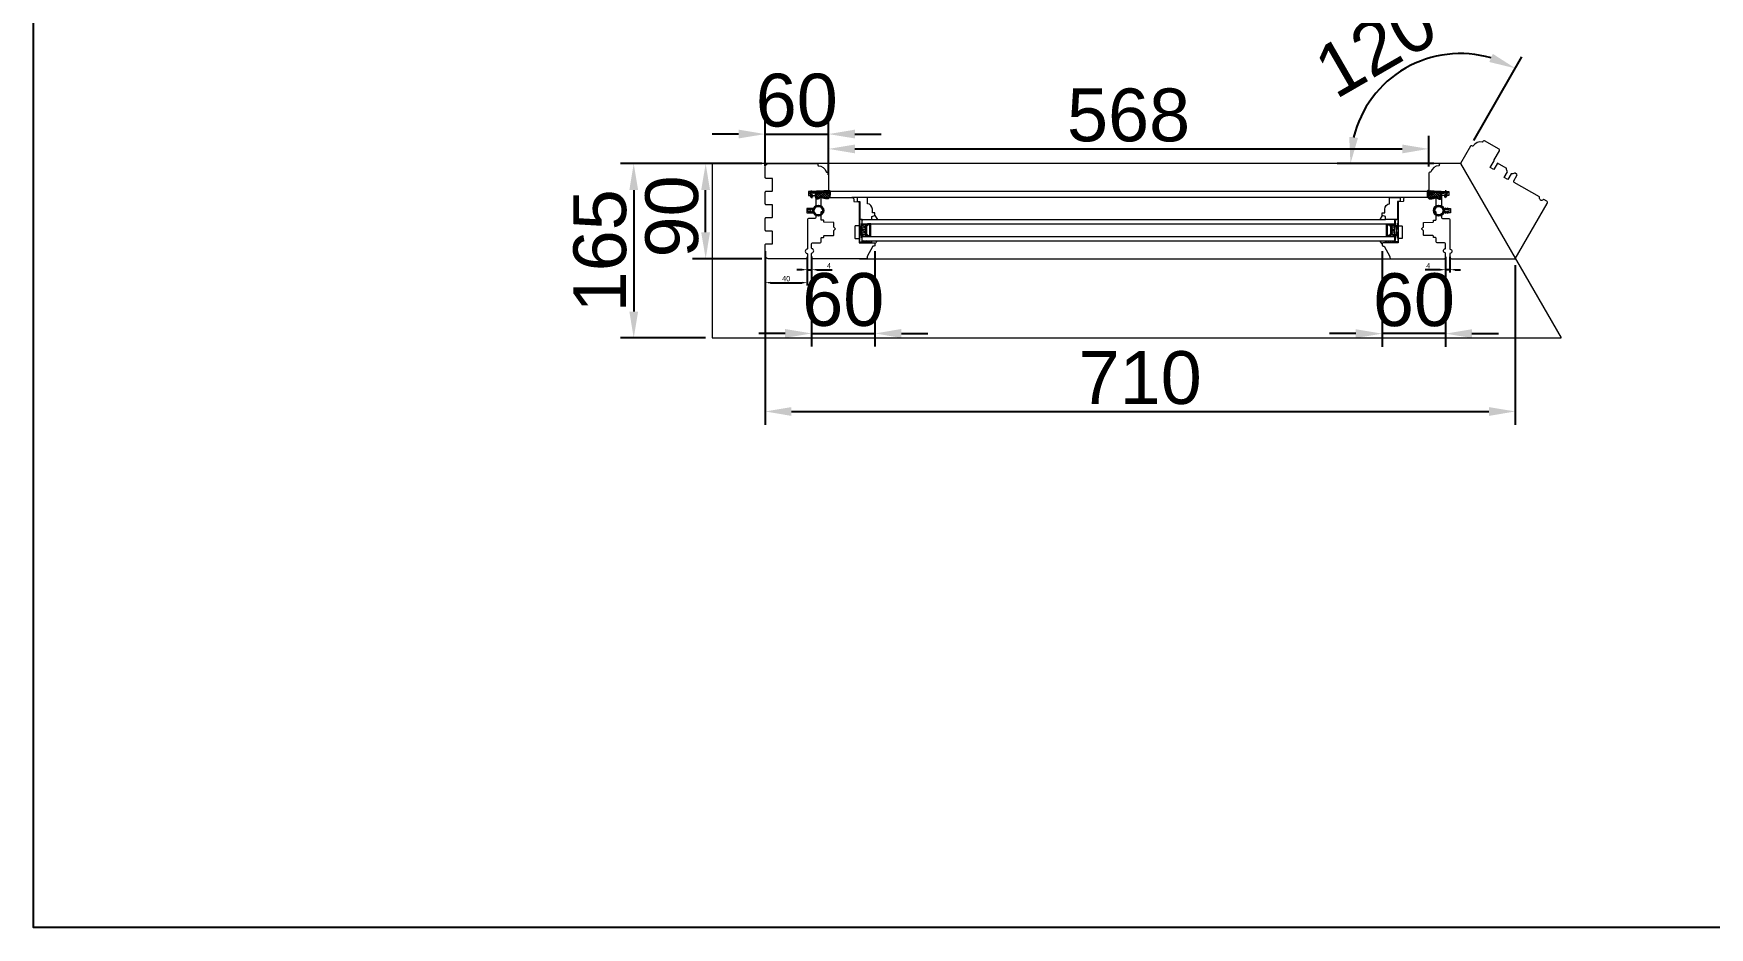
# Model space of a CAD drawing. Header units: millimetres. Extents: x 0 to 182016, y 11 to 3710.
# Drawn here: x 48076 to 49662, y 11 to 857 of the extents above; entities that cross this region are included whole.
import ezdxf

# ---------------------------------------------------------------- set-up
doc = ezdxf.new("R2010")
doc.units = ezdxf.units.MM
for name, color, linetype, lineweight in [('Matmenys', 10, 'Continuous', 20), ('OTHER', 251, 'Continuous', 13), ('Stakta', 7, 'Continuous', 25), ('Testinės profilio linijos', 7, 'Continuous', 5)]:
    doc.layers.add(name, color=color, linetype=linetype, lineweight=lineweight)
doc.layers.add('Stiklo paketas', color=7, linetype='Continuous')
doc.styles.get("Standard").update_dxf_attribs({"font": 'arial.ttf'})
doc.dimstyles.new('2', dxfattribs={"dimscale": 2, "dimtxt": 2.5, "dimasz": 2.5, "dimexe": 1.25, "dimexo": 0.625, "dimtad": 1, "dimtxsty": 'Standard', "dimcen": 2.5, "dimadec": 0, "dimazin": 0, "dimtfac": 1, "dimtmove": 0, "dimatfit": 3, "dimfxl": 1, "dimarcsym": 0})
doc.dimstyles.new('Padidinti matmenys', dxfattribs={"dimscale": 10, "dimtxt": 5, "dimasz": 2.5, "dimexe": 1.25, "dimexo": 0.625, "dimtad": 1, "dimdec": 1, "dimtxsty": 'Standard', "dimcen": 2.5, "dimadec": 0, "dimazin": 0, "dimtfac": 1, "dimtdec": 1, "dimtmove": 0, "dimatfit": 3, "dimfxl": 1, "dimarcsym": 0})

# ---------------------------------------------------------------- blocks, each defined once
blk = doc.blocks.new('*D1486')
at = {"layer": 'Defpoints', "color": 0, "transparency": 16777216}
for p in [(48768, 652.1), (48808, 646.6), (48808, 620.9)]:
    blk.add_point(p, dxfattribs=at)
at = {"layer": 'Matmenys', "color": 0, "lineweight": -2, "transparency": 16777216}
for p, q in [((48768, 650.9), (48768, 618.4)), ((48808, 645.4), (48808, 618.4)), ((48773, 620.9), (48803, 620.9))]:
    blk.add_line(p, q, dxfattribs=at)
at = {"layer": 'Matmenys', "color": 0, "transparency": 16777216}
for points in [[(48773, 621.8), (48773, 620.1), (48768, 620.9)], [(48803, 621.8), (48803, 620.1), (48808, 620.9)]]:
    blk.add_solid(points, dxfattribs=at)
at = {"layer": 'Matmenys', "color": 0, "lineweight": 5, "transparency": 16777216, "insert": (48788, 624.7), "char_height": 5, "attachment_point": 5}
blk.add_mtext('40', dxfattribs=at)
blk = doc.blocks.new('*D1487')
at = {"color": 0, "lineweight": -2, "transparency": 16777216}
for p, q in [((48743, 761.5), (48718, 761.5)), ((48768, 731.4), (48768, 774)), ((48768, 761.5), (48828, 761.5)), ((48828, 722.9), (48828, 774)), ((48853, 761.5), (48878, 761.5))]:
    blk.add_line(p, q, dxfattribs=at)
at = {"color": 0, "transparency": 16777216}
for points in [[(48743, 765.7), (48743, 757.4), (48768, 761.5)], [(48853, 765.7), (48853, 757.4), (48828, 761.5)]]:
    blk.add_solid(points, dxfattribs=at)
at = {"layer": 'Defpoints', "color": 0, "transparency": 16777216}
for p in [(48828, 761.5), (48768, 725.1), (48828, 716.6)]:
    blk.add_point(p, dxfattribs=at)
at = {"color": 0, "lineweight": 5, "transparency": 16777216, "insert": (48798, 793.3), "char_height": 50, "attachment_point": 5}
blk.add_mtext('60', dxfattribs=at)
blk = doc.blocks.new('*D1488')
at = {"color": 0, "lineweight": -2, "transparency": 16777216}
for p, q in [((48872, 650.9), (48872, 560.4)), ((48812, 640.6), (48812, 560.4)), ((48787, 572.9), (48762, 572.9)), ((48812, 572.9), (48872, 572.9)), ((48897, 572.9), (48922, 572.9))]:
    blk.add_line(p, q, dxfattribs=at)
at = {"color": 0, "transparency": 16777216}
for points in [[(48787, 577.1), (48787, 568.7), (48812, 572.9)], [(48897, 577.1), (48897, 568.7), (48872, 572.9)]]:
    blk.add_solid(points, dxfattribs=at)
at = {"layer": 'Defpoints', "color": 0, "transparency": 16777216}
for p in [(48872, 657.1), (48812, 646.9), (48872, 572.9)]:
    blk.add_point(p, dxfattribs=at)
at = {"color": 0, "lineweight": 5, "transparency": 16777216, "insert": (48842, 604.7), "char_height": 50, "attachment_point": 5}
blk.add_mtext('60', dxfattribs=at)
blk = doc.blocks.new('*D1489')
at = {"color": 0, "lineweight": -2, "transparency": 16777216}
for p, q in [((48764.8, 733.6), (48699.3, 733.6)), ((48711.8, 668.6), (48711.8, 708.6)), ((48764.8, 643.6), (48699.3, 643.6))]:
    blk.add_line(p, q, dxfattribs=at)
at = {"color": 0, "transparency": 16777216}
for points in [[(48707.6, 708.6), (48715.9, 708.6), (48711.8, 733.6)], [(48707.6, 668.6), (48715.9, 668.6), (48711.8, 643.6)]]:
    blk.add_solid(points, dxfattribs=at)
at = {"layer": 'Defpoints', "color": 0, "transparency": 16777216}
for p in [(48711.8, 733.6), (48771, 733.6), (48771, 643.6)]:
    blk.add_point(p, dxfattribs=at)
at = {"color": 0, "lineweight": 5, "transparency": 16777216, "insert": (48680, 683.6), "char_height": 50, "attachment_point": 5, "rotation": 90}
blk.add_mtext('90', dxfattribs=at)
blk = doc.blocks.new('*D1490')
at = {"layer": 'Defpoints', "color": 0, "transparency": 16777216}
for p in [(48808, 646.6), (48812, 646.9), (48812, 633.2)]:
    blk.add_point(p, dxfattribs=at)
at = {"layer": 'Matmenys', "color": 0, "lineweight": -2, "transparency": 16777216}
for p, q in [((48808, 645.4), (48808, 630.7)), ((48812, 645.6), (48812, 630.7)), ((48803, 633.2), (48798, 633.2)), ((48808, 633.2), (48812, 633.2)), ((48817, 633.2), (48831.4, 633.2))]:
    blk.add_line(p, q, dxfattribs=at)
at = {"layer": 'Matmenys', "color": 0, "transparency": 16777216}
for points in [[(48803, 634), (48803, 632.4), (48808, 633.2)], [(48817, 634), (48817, 632.4), (48812, 633.2)]]:
    blk.add_solid(points, dxfattribs=at)
at = {"layer": 'Matmenys', "color": 0, "lineweight": 5, "transparency": 16777216, "insert": (48828.5, 637), "char_height": 5, "attachment_point": 5}
blk.add_mtext('4', dxfattribs=at)
blk = doc.blocks.new('*D1491')
at = {"color": 0, "lineweight": -2, "transparency": 16777216}
for p, q in [((49352, 650.9), (49352, 560.2)), ((49412, 640.6), (49412, 560.2)), ((49327, 572.7), (49302, 572.7)), ((49412, 572.7), (49352, 572.7)), ((49437, 572.7), (49462, 572.7))]:
    blk.add_line(p, q, dxfattribs=at)
at = {"color": 0, "transparency": 16777216}
for points in [[(49327, 576.9), (49327, 568.6), (49352, 572.7)], [(49437, 576.9), (49437, 568.6), (49412, 572.7)]]:
    blk.add_solid(points, dxfattribs=at)
at = {"layer": 'Defpoints', "color": 0, "transparency": 16777216}
for p in [(49352, 657.1), (49412, 646.9), (49352, 572.7)]:
    blk.add_point(p, dxfattribs=at)
at = {"color": 0, "lineweight": 5, "transparency": 16777216, "insert": (49382, 604.5), "char_height": 50, "attachment_point": 5}
blk.add_mtext('60', dxfattribs=at)
blk = doc.blocks.new('*D1492')
at = {"layer": 'Defpoints', "color": 0, "transparency": 16777216}
for p in [(49412, 646.6), (49416, 646.6), (49412, 633.2)]:
    blk.add_point(p, dxfattribs=at)
at = {"layer": 'Matmenys', "color": 0, "lineweight": -2, "transparency": 16777216}
for p, q in [((49412, 645.4), (49412, 630.7)), ((49416, 645.4), (49416, 630.7)), ((49407, 633.2), (49392.6, 633.2)), ((49416, 633.2), (49412, 633.2)), ((49421, 633.2), (49426, 633.2))]:
    blk.add_line(p, q, dxfattribs=at)
at = {"layer": 'Matmenys', "color": 0, "transparency": 16777216}
for points in [[(49407, 634), (49407, 632.4), (49412, 633.2)], [(49421, 634), (49421, 632.4), (49416, 633.2)]]:
    blk.add_solid(points, dxfattribs=at)
at = {"layer": 'Matmenys', "color": 0, "lineweight": 5, "transparency": 16777216, "insert": (49395.6, 637), "char_height": 5, "attachment_point": 5}
blk.add_mtext('4', dxfattribs=at)
blk = doc.blocks.new('*D1495')
at = {"color": 0, "lineweight": -2, "transparency": 16777216}
for p, q in [((48828, 730.8), (48828, 760)), ((48853, 747.5), (49371, 747.5)), ((49396, 730.8), (49396, 760))]:
    blk.add_line(p, q, dxfattribs=at)
at = {"color": 0, "transparency": 16777216}
for points in [[(48853, 751.6), (48853, 743.3), (48828, 747.5)], [(49371, 751.6), (49371, 743.3), (49396, 747.5)]]:
    blk.add_solid(points, dxfattribs=at)
at = {"layer": 'Defpoints', "color": 0, "transparency": 16777216}
for p in [(49396, 747.5), (48828, 724.6), (49396, 724.6)]:
    blk.add_point(p, dxfattribs=at)
at = {"color": 0, "lineweight": 5, "transparency": 16777216, "insert": (49112, 779.3), "char_height": 50, "attachment_point": 5}
blk.add_mtext('568', dxfattribs=at)
blk = doc.blocks.new('*D2021')
at = {"color": 0, "lineweight": -2, "transparency": 16777216}
for p, q in [((48711.8, 733.6), (48631.2, 733.6)), ((48643.7, 708.6), (48643.7, 593.6)), ((48711.8, 568.6), (48631.2, 568.6))]:
    blk.add_line(p, q, dxfattribs=at)
at = {"color": 0, "transparency": 16777216}
for points in [[(48639.6, 708.6), (48647.9, 708.6), (48643.7, 733.6)], [(48639.6, 593.6), (48647.9, 593.6), (48643.7, 568.6)]]:
    blk.add_solid(points, dxfattribs=at)
at = {"layer": 'Defpoints', "color": 0, "transparency": 16777216}
for p in [(48718, 733.6), (48643.7, 568.6), (48718, 568.6)]:
    blk.add_point(p, dxfattribs=at)
at = {"color": 0, "lineweight": 5, "transparency": 16777216, "insert": (48611.9, 651.1), "char_height": 50, "attachment_point": 5, "rotation": 90}
blk.add_mtext('165', dxfattribs=at)
blk = doc.blocks.new('*D1504')
at = {"color": 0, "lineweight": -2, "transparency": 16777216}
for p, q in [((48768, 640.4), (48768, 486.6)), ((49478, 637.4), (49478, 486.6)), ((48793, 499.1), (49453, 499.1))]:
    blk.add_line(p, q, dxfattribs=at)
at = {"color": 0, "transparency": 16777216}
for points in [[(48793, 503.2), (48793, 494.9), (48768, 499.1)], [(49453, 503.2), (49453, 494.9), (49478, 499.1)]]:
    blk.add_solid(points, dxfattribs=at)
at = {"layer": 'Defpoints', "color": 0, "transparency": 16777216}
for p in [(48768, 646.6), (49478, 643.6), (49478, 499.1)]:
    blk.add_point(p, dxfattribs=at)
at = {"color": 0, "lineweight": 5, "transparency": 16777216, "insert": (49123, 530.8), "char_height": 50, "attachment_point": 5}
blk.add_mtext('710', dxfattribs=at)
blk = doc.blocks.new('*D2060')
at = {"color": 0, "lineweight": -2, "ltscale": 0.1, "transparency": 16777216}
for p, q in [((49438.7, 755.5), (49484.3, 834.6)), ((49400.8, 733.6), (49309.5, 733.6))]:
    blk.add_line(p, q, dxfattribs=at)
blk.add_arc((49426, 733.6), 104.1, 73.7971, 166.2029, dxfattribs=at)
at = {"color": 0, "ltscale": 0.1, "transparency": 16777216}
for points in [[(49456.7, 837.4), (49453.4, 829.7), (49478.1, 823.7)], [(49329.1, 757.9), (49320.8, 758.9), (49322, 733.6)]]:
    blk.add_solid(points, dxfattribs=at)
at = {"layer": 'Defpoints', "color": 0, "ltscale": 0.1, "transparency": 16777216}
for p in [(49408, 836.1), (49435.5, 750.1), (49407, 733.6), (49426, 733.6), (49426, 733.6)]:
    blk.add_point(p, dxfattribs=at)
at = {"color": 0, "ltscale": 0.1, "transparency": 16777216, "insert": (49358.1, 851.3), "char_height": 50, "attachment_point": 5, "rotation": 30}
blk.add_mtext('120°', dxfattribs=at)

msp = doc.modelspace()

# ---------------------------------------------------------------- hatches: boundary and pattern name
at = {"lineweight": 0}
h = msp.add_hatch(dxfattribs=at)
h.set_pattern_fill('HEX', color=256, scale=0.25, angle=90, style=0)
h.set_pattern_definition([(90, (30512.7705, -12242.8024), (1.374815, -4e-16), [0.79375, -1.5875]), (330, (30512.7705, -12242.8024), (-0.6874075, -1.190624716), [0.79375, -1.5875]), (30, (30512.7705, -12242.0086), (0.6874075, -1.190624716), [0.79375, -1.5875])])
h.paths.add_polyline_path([(48860.0414988, 664.6059121), (48865.0414988, 664.6059121), (48863.0414988, 666.6059121), (48863.0414988, 674.6059121), (48865.0414988, 676.6059121), (48860.0414988, 676.6066212)])
h = msp.add_hatch(dxfattribs=at)
h.set_pattern_fill('JIS_WOOD', color=256, angle=90, style=0)
h.set_pattern_definition([(45, (30512.7705, -12242.8024), (0.5, -0.5), [])])
h.paths.add_polyline_path([(48863.0414988, 674.6059121), (48863.0414988, 666.6059121), (48865.0414988, 664.6059121), (48868.0414988, 664.6059121), (48868.0592322, 676.6424947), (48865.0414988, 676.6059121)])
h.paths.add_polyline_path([(48864.0414988, 667.0201257), (48864.0414988, 674.1916986), (48865.4557123, 675.6059121), (48867.0414988, 675.6059121), (48867.0414988, 665.6059121), (48865.4557123, 665.6059121)], flags=16)
h = msp.add_hatch(dxfattribs=at)
h.set_pattern_fill('JIS_WOOD', color=256, angle=90, style=0)
h.set_pattern_definition([(45, (30613.2593, -12242.8024), (0.5, -0.5), [])])
h.paths.add_polyline_path([(49361.0303955, 674.6059121), (49361.0303955, 666.6059121), (49359.0303955, 664.6059121), (49356.0303955, 664.6059121), (49356.0126621, 676.6424947), (49359.0303955, 676.6059121)])
h.paths.add_polyline_path([(49360.0303955, 667.0201257), (49360.0303955, 674.1916986), (49358.6161819, 675.6059121), (49357.0303955, 675.6059121), (49357.0303955, 665.6059121), (49358.6161819, 665.6059121)], flags=16)
h = msp.add_hatch(dxfattribs=at)
h.set_pattern_fill('HEX', color=256, scale=0.25, angle=90, style=0)
h.set_pattern_definition([(90, (30613.2593, -12242.8024), (1.374815, -4e-16), [0.79375, -1.5875]), (330, (30613.2593, -12242.8024), (-0.6874075, -1.190624716), [0.79375, -1.5875]), (30, (30613.2593, -12242.0086), (0.6874075, -1.190624716), [0.79375, -1.5875])])
h.paths.add_polyline_path([(49364.0303955, 664.6059121), (49359.0303955, 664.6059121), (49361.0303955, 666.6059121), (49361.0303955, 674.6059121), (49359.0303955, 676.6059121), (49364.0303955, 676.6066212)])
at = {"lineweight": 0, "ltscale": 0.5}
h = msp.add_hatch(dxfattribs=at)
h.set_pattern_fill('ANSI37', color=256, scale=0.5, angle=90, style=0)
h.set_pattern_definition([(135, (48856.5415, 658.6066), (-1.12253, -1.12253), []), (225, (48856.5415, 658.6066), (1.12253, -1.12253), [])])
h.paths.add_polyline_path([(48869.0414988, 660.6066212), (48860.0414988, 660.6066212), (48860.0414988, 658.6066212), (48869.0414988, 658.6066212)])
h = msp.add_hatch(dxfattribs=at)
h.set_pattern_fill('ANSI37', color=256, scale=0.5, angle=90, style=0)
h.set_pattern_definition([(135, (48957.0303, 658.6066), (-1.122532, -1.122532), []), (225, (48957.0303, 658.6066), (1.122532, -1.122532), [])])
h.paths.add_polyline_path([(49355.0303955, 660.6066212), (49364.0303955, 660.6066212), (49364.0303955, 658.6066212), (49355.0303955, 658.6066212)])
at = {"layer": 'Matmenys'}
h = msp.add_hatch(dxfattribs=at)
h.set_pattern_fill('ANSI37', color=252, scale=0.5, angle=-180, style=0)
h.set_pattern_definition([(225, (-210460.3638, -1098775.0854), (1.1225320151, -1.1225320151), []), (315, (-210460.3638, -1098775.0854), (1.1225320151, 1.1225320151), [])])
edge = h.paths.add_edge_path()
edge.add_arc((48826.1273469, 706.726351), 0.1, 363.5893456117, 453.5893456117, ccw=False)
edge.add_line((48826.2271508, 706.7326115), (48826.324234, 705.1849258))
edge.add_arc((48826.5737436, 705.200577), 0.25, 183.5893456117, 363.5893456117)
edge.add_line((48826.8232532, 705.2162282), (48826.6948675, 707.2629332))
edge.add_arc((48826.5950637, 707.2566727), 0.1, 363.5893456117, 453.589345619)
edge.add_line((48826.5888032, 707.3564765), (48826.5840582, 707.4321195))
edge.add_line((48826.5840582, 707.4321195), (48828.5658591, 707.5564339))
edge.add_spline(control_points=[(48828.5658591, 707.5564339), (48828.6450176, 707.5446315), (48828.7150092, 707.533456), (48828.7987601, 707.5116621), (48828.8223244, 707.5022763), (48828.8462074, 707.4895814), (48828.854267, 707.4833321), (48828.8787548, 707.4577433), (48828.8976477, 707.4285063), (48828.9313511, 707.3241865), (48828.944473, 707.2512543), (48828.9641752, 706.9982713), (48828.9536768, 706.7844372), (48828.9343487, 706.3419587), (48828.9298733, 706.1226299), (48828.9287971, 705.702739), (48828.9318291, 705.4996528), (48828.9445395, 704.9094455), (48828.957716, 704.5413954), (48828.9574543, 703.7882139), (48828.938958, 703.4114641), (48828.8357716, 702.8183596), (48828.7758776, 702.5907887), (48828.622842, 702.1936875), (48828.5400926, 702.0218998), (48828.3360924, 701.6807321), (48828.2159776, 701.5145294), (48827.9485325, 701.2233697), (48827.8008588, 701.0997897), (48827.5196743, 700.9400709), (48827.384378, 700.892517), (48827.0830792, 700.832912), (48826.9194792, 700.8222087), (48826.3348824, 700.8359526), (48825.8709668, 700.9307068), (48824.9784707, 701.1024491), (48824.5513904, 701.1861437), (48823.4730418, 701.39733), (48822.8149912, 701.531064), (48821.8218893, 701.65599), (48821.5182882, 701.6864839), (48820.8962446, 701.7108193), (48820.5803405, 701.7032786), (48820.0311323, 701.6183943), (48819.7950489, 701.5570556), (48819.3943975, 701.3845953), (48819.2357649, 701.2897468), (48818.9371062, 701.1054785), (48818.7956489, 701.0156209), (48818.493866, 700.8595379), (48818.3288133, 700.7895677), (48817.9636916, 700.6698365), (48817.7627415, 700.626834), (48817.4233249, 700.6029353), (48817.2813394, 700.6161411), (48817.0861187, 700.6761803), (48817.0207909, 700.7129205), (48816.8940676, 700.8214696), (48816.8348897, 700.8935358), (48816.6778122, 701.1576234), (48816.5963125, 701.3987316), (48816.4796952, 701.9491426), (48816.4431637, 702.2573377), (48816.3898922, 702.8535555), (48816.3706697, 703.1411065), (48816.3273103, 703.6715964), (48816.3051741, 703.9198548), (48816.2689598, 704.3246571), (48816.2548734, 704.4820605), (48816.2267513, 704.8059928), (48816.2117152, 704.9843101), (48816.1434302, 705.2871771), (48816.1077952, 705.4049991), (48816.0121984, 705.6174779), (48815.9590515, 705.7113927), (48815.8404107, 705.8565865), (48815.7847885, 705.9116046), (48815.6610213, 706.0006966), (48815.5973942, 706.033576), (48815.4785302, 706.0817441), (48815.4214532, 706.0986254), (48815.3208728, 706.1245693), (48815.2764772, 706.1342869), (48815.2354809, 706.1433228)], knot_values=[0, 0, 0, 0, 0.2245066002, 0.2245066002, 0.377043448, 0.377043448, 0.5295802957, 0.5295802957, 0.8082977366, 0.8082977366, 1.0870151774, 1.0870151774, 1.6244414062, 1.6244414062, 2.161867635, 2.161867635, 2.6992938638, 2.6992938638, 3.7741463214, 3.7741463214, 5.0334406395, 5.0334406395, 5.8656302806, 5.8656302806, 6.5060139406, 6.5060139406, 7.1463976006, 7.1463976006, 7.7996240151, 7.7996240151, 8.3563201169, 8.3563201169, 8.9130162187, 8.9130162187, 10.239934143, 10.239934143, 11.5668520673, 11.5668520673, 13.5970761059, 13.5970761059, 14.4582175179, 14.4582175179, 15.3193589298, 15.3193589298, 15.9856015553, 15.9856015553, 16.5061017172, 16.5061017172, 17.0266018791, 17.0266018791, 17.547102041, 17.547102041, 18.1672448488, 18.1672448488, 18.7176261004, 18.7176261004, 19.1465766047, 19.1465766047, 19.5755271091, 19.5755271091, 20.3898249977, 20.3898249977, 21.2041228863, 21.2041228863, 21.9655448497, 21.9655448497, 22.7269668131, 22.7269668131, 23.2229068178, 23.2229068178, 23.7188468224, 23.7188468224, 24.0184411081, 24.0184411081, 24.2549295987, 24.2549295987, 24.4119994701, 24.4119994701, 24.5501072405, 24.5501072405, 24.6882150108, 24.6882150108, 24.8099116426, 24.8099116426, 24.8099116426, 24.8099116426], degree=3, periodic=0)
edge.add_line((48815.2354809, 706.1433228), (48826.1210864, 706.8261549))
h = msp.add_hatch(dxfattribs=at)
h.set_pattern_fill('ANSI37', color=252, scale=0.5, angle=-93.5893456117, style=0)
h.set_pattern_definition([(311.4106544, (45830.9932, -271486.5799), (1.190606082, 1.0500540025), []), (41.4106544, (45830.9932, -271486.5799), (-1.0500540025, 1.190606082), [])])
edge = h.paths.add_edge_path()
edge.add_arc((49397.9445473, 706.726351), 0.1, 86.4106543883, 176.4106543883)
edge.add_line((49397.8447435, 706.7326115), (49397.7476603, 705.1849258))
edge.add_arc((49397.4981507, 705.200577), 0.25, 176.4106543883, 356.4106543883, ccw=False)
edge.add_line((49397.2486411, 705.2162282), (49397.3770268, 707.2629332))
edge.add_arc((49397.4768306, 707.2566727), 0.1, 86.410654381, 176.4106543883, ccw=False)
edge.add_line((49397.4830911, 707.3564765), (49397.487836, 707.4321195))
edge.add_line((49397.487836, 707.4321195), (49395.5060351, 707.5564339))
edge.add_spline(control_points=[(49395.5060351, 707.5564339), (49395.4268767, 707.5446315), (49395.356885, 707.533456), (49395.2731342, 707.5116621), (49395.2495699, 707.5022763), (49395.2256868, 707.4895814), (49395.2176272, 707.4833321), (49395.1931394, 707.4577433), (49395.1742465, 707.4285063), (49395.1405432, 707.3241865), (49395.1274213, 707.2512543), (49395.1077191, 706.9982713), (49395.1182174, 706.7844372), (49395.1375456, 706.3419587), (49395.1420209, 706.1226299), (49395.1430971, 705.702739), (49395.1400651, 705.4996528), (49395.1273547, 704.9094455), (49395.1141783, 704.5413954), (49395.11444, 703.7882139), (49395.1329363, 703.4114641), (49395.2361226, 702.8183596), (49395.2960167, 702.5907887), (49395.4490523, 702.1936875), (49395.5318017, 702.0218998), (49395.7358019, 701.6807321), (49395.8559167, 701.5145294), (49396.1233618, 701.2233697), (49396.2710354, 701.0997897), (49396.55222, 700.9400709), (49396.6875162, 700.892517), (49396.9888151, 700.832912), (49397.1524151, 700.8222087), (49397.7370119, 700.8359526), (49398.2009274, 700.9307068), (49399.0934236, 701.1024491), (49399.5205038, 701.1861437), (49400.5988524, 701.39733), (49401.256903, 701.531064), (49402.2500049, 701.65599), (49402.5536061, 701.6864839), (49403.1756497, 701.7108193), (49403.4915537, 701.7032786), (49404.040762, 701.6183943), (49404.2768454, 701.5570556), (49404.6774968, 701.3845953), (49404.8361293, 701.2897468), (49405.1347881, 701.1054785), (49405.2762453, 701.0156209), (49405.5780282, 700.8595379), (49405.7430809, 700.7895677), (49406.1082027, 700.6698365), (49406.3091528, 700.626834), (49406.6485694, 700.6029353), (49406.7905549, 700.6161411), (49406.9857755, 700.6761803), (49407.0511033, 700.7129205), (49407.1778267, 700.8214696), (49407.2370045, 700.8935358), (49407.3940821, 701.1576234), (49407.4755818, 701.3987316), (49407.5921991, 701.9491426), (49407.6287306, 702.2573377), (49407.6820021, 702.8535555), (49407.7012245, 703.1411065), (49407.744584, 703.6715964), (49407.7667202, 703.9198548), (49407.8029345, 704.3246571), (49407.8170209, 704.4820605), (49407.845143, 704.8059928), (49407.8601791, 704.9843101), (49407.9284641, 705.2871771), (49407.9640991, 705.4049991), (49408.0596958, 705.6174779), (49408.1128428, 705.7113927), (49408.2314835, 705.8565865), (49408.2871057, 705.9116046), (49408.410873, 706.0006966), (49408.4745, 706.033576), (49408.5933641, 706.0817441), (49408.6504411, 706.0986254), (49408.7510215, 706.1245693), (49408.7954171, 706.1342869), (49408.8364134, 706.1433228)], knot_values=[0, 0, 0, 0, 0.2245066002, 0.2245066002, 0.377043448, 0.377043448, 0.5295802957, 0.5295802957, 0.8082977366, 0.8082977366, 1.0870151774, 1.0870151774, 1.6244414062, 1.6244414062, 2.161867635, 2.161867635, 2.6992938638, 2.6992938638, 3.7741463214, 3.7741463214, 5.0334406395, 5.0334406395, 5.8656302806, 5.8656302806, 6.5060139406, 6.5060139406, 7.1463976006, 7.1463976006, 7.7996240151, 7.7996240151, 8.3563201169, 8.3563201169, 8.9130162187, 8.9130162187, 10.239934143, 10.239934143, 11.5668520673, 11.5668520673, 13.5970761059, 13.5970761059, 14.4582175179, 14.4582175179, 15.3193589298, 15.3193589298, 15.9856015553, 15.9856015553, 16.5061017172, 16.5061017172, 17.0266018791, 17.0266018791, 17.547102041, 17.547102041, 18.1672448488, 18.1672448488, 18.7176261004, 18.7176261004, 19.1465766047, 19.1465766047, 19.5755271091, 19.5755271091, 20.3898249977, 20.3898249977, 21.2041228863, 21.2041228863, 21.9655448497, 21.9655448497, 22.7269668131, 22.7269668131, 23.2229068178, 23.2229068178, 23.7188468224, 23.7188468224, 24.0184411081, 24.0184411081, 24.2549295987, 24.2549295987, 24.4119994701, 24.4119994701, 24.5501072405, 24.5501072405, 24.6882150108, 24.6882150108, 24.8099116426, 24.8099116426, 24.8099116426, 24.8099116426], degree=3, periodic=0)
edge.add_line((49408.8364134, 706.1433228), (49397.9508078, 706.8261549))

# ---------------------------------------------------------------- linework, layer by layer
at = {"lineweight": 5}
for p, q in [((48718.0414988, 733.6066212), (48718.0414988, 568.6066212)), ((49426.0303955, 733.6066212), (49521.2931899, 568.6066212)), ((48718.0414988, 568.6066212), (49521.2931899, 568.6066212))]:
    msp.add_line(p, q, dxfattribs=at)
for p, q in [((48811.6336118, 707.420201), (48810.6032705, 706.3537364)), ((48810.6032705, 706.3537364), (48810.634573, 705.8547172)), ((48810.634573, 705.8547172), (48810.7818589, 705.8639561)), ((48810.7818589, 705.8639561), (48811.7653054, 701.5168657)), ((48811.2873213, 705.8956628), (48826.1210864, 706.8261549)), ((48811.2873213, 705.8956628), (48811.5245162, 704.8471996)), ((48812.3812525, 707.467099), (48811.3305392, 706.3993565)), ((48811.3305392, 706.3993565), (48826.5888032, 707.3564765)), ((48811.5245162, 704.8471996), (48812.0121922, 704.957527)), ((48811.6336118, 707.420201), (48812.3812525, 707.467099)), ((48811.7653054, 701.5168657), (48812.7406574, 701.7375205)), ((48812.0121922, 704.957527), (48812.7406574, 701.7375205)), ((48826.2271508, 706.7326115), (48826.324234, 705.1849258)), ((48826.5888032, 707.3564765), (48826.5840582, 707.4321195)), ((48826.6948675, 707.2629332), (48826.8232532, 705.2162282)), ((49397.3770268, 707.2629332), (49397.2486411, 705.2162282)), ((49397.4830911, 707.3564765), (49397.487836, 707.4321195)), ((49412.741355, 706.3993565), (49397.4830911, 707.3564765)), ((49397.8447435, 706.7326115), (49397.7476603, 705.1849258)), ((49412.7845729, 705.8956628), (49397.9508078, 706.8261549)), ((49412.0597021, 704.957527), (49411.3312369, 701.7375205)), ((49412.3065888, 701.5168657), (49411.3312369, 701.7375205)), ((49412.4382824, 707.420201), (49411.6906418, 707.467099)), ((49411.6906418, 707.467099), (49412.741355, 706.3993565)), ((49412.5473781, 704.8471996), (49412.0597021, 704.957527)), ((49413.2900354, 705.8639561), (49412.3065888, 701.5168657)), ((49412.4382824, 707.420201), (49413.4686237, 706.3537364)), ((49412.7845729, 705.8956628), (49412.5473781, 704.8471996)), ((49413.4373213, 705.8547172), (49413.2900354, 705.8639561)), ((49413.4686237, 706.3537364), (49413.4373213, 705.8547172))]:
    msp.add_line(p, q)
at = {"color": 1}
for p, q in [((48828.6100994, 707.853154), (48813.2852839, 706.8918593)), ((48828.5658591, 707.5564339), (48813.3309144, 706.6007766)), ((48815.1709081, 705.8503546), (48813.4104568, 705.7399251)), ((49395.4617949, 707.853154), (49410.7866103, 706.8918593)), ((49395.5060351, 707.5564339), (49410.7409799, 706.6007766)), ((49408.9009862, 705.8503546), (49410.6614375, 705.7399251))]:
    msp.add_line(p, q, dxfattribs=at)
at = {"lineweight": 0}
for p, q in [((48872.0414988, 684.6066212), (48874.3281639, 680.6066212)), ((49352.0303955, 684.6066212), (49349.7437304, 680.6066212)), ((48860.0414988, 680.6059121), (48857.0414988, 659.6059121)), ((48857.0414988, 680.6059121), (48860.0414988, 659.6059121)), ((49364.0303955, 680.6059121), (49367.0303955, 659.6059121)), ((49367.0303955, 680.6059121), (49364.0303955, 659.6059121)), ((48860.0414988, 658.6066212), (48860.0414988, 661.6066212)), ((48869.0414988, 658.6066212), (48869.0414988, 660.6066212)), ((48872.0414988, 657.6066212), (48874.3281639, 660.6066212)), ((49352.0303955, 657.6066212), (49349.7437304, 660.6066212)), ((49355.0303955, 658.6066212), (49355.0303955, 660.6066212)), ((49364.0303955, 658.6066212), (49364.0303955, 661.6066212))]:
    msp.add_line(p, q, dxfattribs=at)
msp.add_lwpolyline([(53575.0454685, 3710.4502728), (53575.0454685, 10.9108603), (48075.7301256, 10.9108603), (48075.7301256, 3710.4502728)], close=True)
for points in [[(48865.0414988, 695.6066212), (48865.0414988, 701.6066212), (48856.0414988, 701.6066212, 0.4142135624), (48855.0414988, 700.6066212), (48855.0414988, 697.6066212), (48857.5414988, 697.6066212), (48857.5414988, 680.6066212), (48869.0414988, 680.6066212), (48869.0414988, 683.6066212), (48872.0414988, 684.6066212), (48872.0414988, 687.1066212), (48869.5414988, 687.1066212), (48869.5414988, 690.631684, 0.3851703882), (48865.0414988, 695.6066212)], [(49359.0303955, 695.6066212), (49359.0303955, 701.6066212), (49368.0303955, 701.6066212, -0.4142135624), (49369.0303955, 700.6066212), (49369.0303955, 697.6066212), (49366.5303955, 697.6066212), (49366.5303955, 680.6066212), (49355.0303955, 680.6066212), (49355.0303955, 683.6066212), (49352.0303955, 684.6066212), (49352.0303955, 687.1066212), (49354.5303955, 687.1066212), (49354.5303955, 690.631684, -0.3851703882), (49359.0303955, 695.6066212)]]:
    msp.add_lwpolyline(points, format="xyb", dxfattribs=at)
for points in [[(48857.0414988, 680.6059121), (48857.0414988, 659.6059121), (48860.0414988, 659.6059121), (48860.0414988, 680.6059121)], [(48863.0414988, 674.6059121), (48863.0414988, 666.6059121), (48865.0414988, 664.6059121), (48868.0414988, 664.6059121), (48868.0414988, 676.6059121), (48865.0414988, 676.6059121)], [(48864.0414988, 674.1916986), (48864.0414988, 667.0201257), (48865.4557123, 665.6059121), (48867.0414988, 665.6059121), (48867.0414988, 675.6059121), (48865.4557123, 675.6059121)], [(49361.0303955, 674.6059121), (49361.0303955, 666.6059121), (49359.0303955, 664.6059121), (49356.0303955, 664.6059121), (49356.0303955, 676.6059121), (49359.0303955, 676.6059121)], [(49360.0303955, 674.1916986), (49360.0303955, 667.0201257), (49358.6161819, 665.6059121), (49357.0303955, 665.6059121), (49357.0303955, 675.6059121), (49358.6161819, 675.6059121)], [(49367.0303955, 680.6059121), (49367.0303955, 659.6059121), (49364.0303955, 659.6059121), (49364.0303955, 680.6059121)]]:
    msp.add_lwpolyline(points, close=True, dxfattribs=at)
at = {"color": 18, "linetype": 'ByBlock', "true_color": 0x000000}
for centre, radius in [((48818.4340129, 689.1055557), 4.85), ((48818.4340129, 689.1055557), 4.25), ((49405.6378814, 689.1055557), 4.85), ((49405.6378814, 689.1055557), 4.25)]:
    msp.add_circle(centre, radius, dxfattribs=at)
for centre, radius, start, end in [((48826.1273469, 706.726351), 0.1, 3.5893456092, 93.5893456125), ((48826.5737436, 705.200577), 0.25, 183.5893456092, 3.5893456092), ((48826.5950637, 707.2566727), 0.1, 3.5893456092, 93.5893456125), ((49397.4981507, 705.200577), 0.25, 176.4106543908, 356.4106543908), ((49397.4768306, 707.2566727), 0.1, 86.4106543875, 176.4106543908), ((49397.9445473, 706.726351), 0.1, 86.4106543875, 176.4106543908)]:
    msp.add_arc(centre, radius, start, end)
at = {"color": 1}
for points in [[(48828.6100994, 707.853154), (48828.9715997, 707.7626572), (48829.2411406, 706.4887987), (48828.7527513, 701.7964257), (48827.7095535, 700.7064195), (48825.5460816, 700.6878031), (48823.8480418, 701.018177), (48821.6826009, 701.3650933), (48819.6458792, 701.1656646), (48818.8176345, 700.6894956), (48816.9630943, 700.4092322), (48816.0706484, 703.1214108), (48815.9434809, 704.6002864), (48815.8255095, 705.2875542), (48815.5233039, 705.7294396), (48815.1709081, 705.8503546)], [(49395.4617949, 707.853154), (49395.1002946, 707.7626572), (49394.8307537, 706.4887987), (49395.319143, 701.7964257), (49396.3623408, 700.7064195), (49398.5258126, 700.6878031), (49400.2238525, 701.018177), (49402.3892933, 701.3650933), (49404.426015, 701.1656646), (49405.2542598, 700.6894956), (49407.1087999, 700.4092322), (49408.0012458, 703.1214108), (49408.1284133, 704.6002864), (49408.2463847, 705.2875542), (49408.5485904, 705.7294396), (49408.9009862, 705.8503546)]]:
    msp.add_spline(points, degree=3, dxfattribs=at)
for points in [[(48828.5658591, 707.5564339), (48828.6450176, 707.5446315), (48828.7150092, 707.533456), (48828.7987601, 707.5116621), (48828.8223244, 707.5022763), (48828.8462074, 707.4895814), (48828.854267, 707.4833321), (48828.8787548, 707.4577433), (48828.8976477, 707.4285063), (48828.9313511, 707.3241865), (48828.944473, 707.2512543), (48828.9641752, 706.9982713), (48828.9536768, 706.7844372), (48828.9343487, 706.3419587), (48828.9298733, 706.1226299), (48828.9287971, 705.702739), (48828.9318291, 705.4996528), (48828.9445395, 704.9094455), (48828.957716, 704.5413954), (48828.9574543, 703.7882139), (48828.938958, 703.4114641), (48828.8357716, 702.8183596), (48828.7758776, 702.5907887), (48828.622842, 702.1936875), (48828.5400926, 702.0218998), (48828.3360924, 701.6807321), (48828.2159776, 701.5145294), (48827.9485325, 701.2233697), (48827.8008588, 701.0997897), (48827.5196743, 700.9400709), (48827.384378, 700.892517), (48827.0830792, 700.832912), (48826.9194792, 700.8222087), (48826.3348824, 700.8359526), (48825.8709668, 700.9307068), (48824.9784707, 701.1024491), (48824.5513904, 701.1861437), (48823.4730418, 701.39733), (48822.8149912, 701.531064), (48821.8218893, 701.65599), (48821.5182882, 701.6864839), (48820.8962446, 701.7108193), (48820.5803405, 701.7032786), (48820.0311323, 701.6183943), (48819.7950489, 701.5570556), (48819.3943975, 701.3845953), (48819.2357649, 701.2897468), (48818.9371062, 701.1054785), (48818.7956489, 701.0156209), (48818.493866, 700.8595379), (48818.3288133, 700.7895677), (48817.9636916, 700.6698365), (48817.7627415, 700.626834), (48817.4233249, 700.6029353), (48817.2813394, 700.6161411), (48817.0861187, 700.6761803), (48817.0207909, 700.7129205), (48816.8940676, 700.8214696), (48816.8348897, 700.8935358), (48816.6778122, 701.1576234), (48816.5963125, 701.3987316), (48816.4796952, 701.9491426), (48816.4431637, 702.2573377), (48816.3898922, 702.8535555), (48816.3706697, 703.1411065), (48816.3273103, 703.6715964), (48816.3051741, 703.9198548), (48816.2689598, 704.3246571), (48816.2548734, 704.4820605), (48816.2267513, 704.8059928), (48816.2117152, 704.9843101), (48816.1434302, 705.2871771), (48816.1077952, 705.4049991), (48816.0121984, 705.6174779), (48815.9590515, 705.7113927), (48815.8404107, 705.8565865), (48815.7847885, 705.9116046), (48815.6610213, 706.0006966), (48815.5973942, 706.033576), (48815.4785302, 706.0817441), (48815.4214532, 706.0986254), (48815.3208728, 706.1245693), (48815.2764772, 706.1342869), (48815.2354809, 706.1433228)], [(49395.5060351, 707.5564339), (49395.4268767, 707.5446315), (49395.356885, 707.533456), (49395.2731342, 707.5116621), (49395.2495699, 707.5022763), (49395.2256868, 707.4895814), (49395.2176272, 707.4833321), (49395.1931394, 707.4577433), (49395.1742465, 707.4285063), (49395.1405432, 707.3241865), (49395.1274213, 707.2512543), (49395.1077191, 706.9982713), (49395.1182174, 706.7844372), (49395.1375456, 706.3419587), (49395.1420209, 706.1226299), (49395.1430971, 705.702739), (49395.1400651, 705.4996528), (49395.1273547, 704.9094455), (49395.1141783, 704.5413954), (49395.11444, 703.7882139), (49395.1329363, 703.4114641), (49395.2361226, 702.8183596), (49395.2960167, 702.5907887), (49395.4490523, 702.1936875), (49395.5318017, 702.0218998), (49395.7358019, 701.6807321), (49395.8559167, 701.5145294), (49396.1233618, 701.2233697), (49396.2710354, 701.0997897), (49396.55222, 700.9400709), (49396.6875162, 700.892517), (49396.9888151, 700.832912), (49397.1524151, 700.8222087), (49397.7370119, 700.8359526), (49398.2009274, 700.9307068), (49399.0934236, 701.1024491), (49399.5205038, 701.1861437), (49400.5988524, 701.39733), (49401.256903, 701.531064), (49402.2500049, 701.65599), (49402.5536061, 701.6864839), (49403.1756497, 701.7108193), (49403.4915537, 701.7032786), (49404.040762, 701.6183943), (49404.2768454, 701.5570556), (49404.6774968, 701.3845953), (49404.8361293, 701.2897468), (49405.1347881, 701.1054785), (49405.2762453, 701.0156209), (49405.5780282, 700.8595379), (49405.7430809, 700.7895677), (49406.1082027, 700.6698365), (49406.3091528, 700.626834), (49406.6485694, 700.6029353), (49406.7905549, 700.6161411), (49406.9857755, 700.6761803), (49407.0511033, 700.7129205), (49407.1778267, 700.8214696), (49407.2370045, 700.8935358), (49407.3940821, 701.1576234), (49407.4755818, 701.3987316), (49407.5921991, 701.9491426), (49407.6287306, 702.2573377), (49407.6820021, 702.8535555), (49407.7012245, 703.1411065), (49407.744584, 703.6715964), (49407.7667202, 703.9198548), (49407.8029345, 704.3246571), (49407.8170209, 704.4820605), (49407.845143, 704.8059928), (49407.8601791, 704.9843101), (49407.9284641, 705.2871771), (49407.9640991, 705.4049991), (49408.0596958, 705.6174779), (49408.1128428, 705.7113927), (49408.2314835, 705.8565865), (49408.2871057, 705.9116046), (49408.410873, 706.0006966), (49408.4745, 706.033576), (49408.5933641, 706.0817441), (49408.6504411, 706.0986254), (49408.7510215, 706.1245693), (49408.7954171, 706.1342869), (49408.8364134, 706.1433228)]]:
    msp.add_open_spline(points, degree=3, knots=[0, 0, 0, 0, 0.2245066002, 0.2245066002, 0.377043448, 0.377043448, 0.5295802957, 0.5295802957, 0.8082977366, 0.8082977366, 1.0870151774, 1.0870151774, 1.6244414062, 1.6244414062, 2.161867635, 2.161867635, 2.6992938638, 2.6992938638, 3.7741463214, 3.7741463214, 5.0334406395, 5.0334406395, 5.8656302806, 5.8656302806, 6.5060139406, 6.5060139406, 7.1463976006, 7.1463976006, 7.7996240151, 7.7996240151, 8.3563201169, 8.3563201169, 8.9130162187, 8.9130162187, 10.239934143, 10.239934143, 11.5668520673, 11.5668520673, 13.5970761059, 13.5970761059, 14.4582175179, 14.4582175179, 15.3193589298, 15.3193589298, 15.9856015553, 15.9856015553, 16.5061017172, 16.5061017172, 17.0266018791, 17.0266018791, 17.547102041, 17.547102041, 18.1672448488, 18.1672448488, 18.7176261004, 18.7176261004, 19.1465766047, 19.1465766047, 19.5755271091, 19.5755271091, 20.3898249977, 20.3898249977, 21.2041228863, 21.2041228863, 21.9655448497, 21.9655448497, 22.7269668131, 22.7269668131, 23.2229068178, 23.2229068178, 23.7188468224, 23.7188468224, 24.0184411081, 24.0184411081, 24.2549295987, 24.2549295987, 24.4119994701, 24.4119994701, 24.5501072405, 24.5501072405, 24.6882150108, 24.6882150108, 24.8099116426, 24.8099116426, 24.8099116426, 24.8099116426], dxfattribs=at)
at = {"layer": 'OTHER'}
for points in [[(48813.6308031, 688.4955295), (48812.2148942, 688.4955295), (48812.2148942, 686.8502481), (48811.6892121, 686.8502481), (48810.9458711, 688.4955295), (48810.1532514, 688.4955295), (48810.1532514, 686.8502481), (48809.9343606, 686.8502481), (48808.4314794, 689.1055557), (48809.9343606, 691.3608632), (48810.1532514, 691.3608632), (48810.1532514, 689.7155818), (48810.9458711, 689.7155818), (48811.6892121, 691.3608632), (48812.2148942, 691.3608632), (48812.2148942, 689.7155818), (48813.6308031, 689.7155818)], [(49410.4410912, 688.4955295), (49411.857, 688.4955295), (49411.857, 686.8502481), (49412.3826822, 686.8502481), (49413.1260232, 688.4955295), (49413.9186428, 688.4955295), (49413.9186428, 686.8502481), (49414.1375336, 686.8502481), (49415.6404148, 689.1055557), (49414.1375336, 691.3608632), (49413.9186428, 691.3608632), (49413.9186428, 689.7155818), (49413.1260232, 689.7155818), (49412.3826822, 691.3608632), (49411.857, 691.3608632), (49411.857, 689.7155818), (49410.4410912, 689.7155818)]]:
    msp.add_lwpolyline(points, dxfattribs=at)
at = {"layer": 'Stakta', "color": 18, "lineweight": 5, "true_color": 0x000000}
msp.add_line((48857.4386129, 643.6066212), (49360.3474682, 643.6066212), dxfattribs=at)
for points in [[(49477.9919197, 643.6066212), (49508.2226819, 695.9678371, 0.4142135624), (49507.6736437, 698.0168752), (49505.0318244, 699.5421304, 0.3563939587), (49504.4075603, 699.4406692, -0.8164965809), (49501.0134478, 701.400261, 0.3563939587), (49500.7891837, 701.9916201), (49476.9222172, 715.7712196, -0.4116598905), (49476.5518615, 717.1296686), (49479.51511, 722.3671926, 0.4116598905), (49479.1447543, 723.7256415), (49477.7301873, 724.5423422, 0.2720281141), (49477.2236316, 724.5384904, -0.164173551), (49474.0988372, 723.8614734), (49471.0514996, 718.5833298), (49467.587398, 720.5833298), (49470.6347356, 725.8614734, -0.164173551), (49469.6586524, 728.9061332, 0.2720281141), (49469.4087102, 729.3467492), (49461.2709652, 734.0450785), (49457.7709652, 727.9829006), (49454.3068636, 729.9829006), (49457.9455851, 736.285351, -0.2023892741), (49458.035201, 737.0578718), (49462.9682187, 745.7769511, 0.4116598905), (49462.597863, 747.1354001), (49448.8322148, 755.0830008, 0.4116598905), (49447.4705857, 754.7245138), (49447.0685705, 754.0420274, -0.3199404334), (49446.7504442, 753.9002764, 0.3090857966), (49437.9129886, 750.1699206, -0.4001549105), (49437.5107158, 750.0724659), (49436.8964209, 750.4271293, 0.4142135624), (49435.5303955, 750.0611039), (49426.0303955, 733.6066212), (49407.0303955, 733.6066212, 0.4142135624), (49406.0303955, 732.6066212), (49406.0303955, 731.8972945, -0.4001549105), (49405.7448609, 731.5976435, 0.3090857966), (49398.0955502, 725.8093602, -0.3199404334), (49397.8137271, 725.6047303), (49397.021669, 725.5978182, 0.4116598905), (49396.0303955, 724.5978562), (49396.0303955, 708.7026548, 0.4116598905), (49397.021669, 707.7026929), (49407.039122, 707.6152719, -0.2023892741), (49407.7529526, 707.3066212), (49415.0303955, 707.3066212), (49415.0303955, 703.3066212), (49408.0303955, 703.3066212), (49408.0303955, 693.9099627, 0.2720281141), (49408.2870091, 693.4731984, -0.164173551), (49410.4357202, 691.1055557), (49416.5303955, 691.1055557), (49416.5303955, 687.1055557), (49410.4357202, 687.1055557, -0.164173551), (49408.2870091, 684.7379129, 0.2720281141), (49408.0303955, 684.3011486), (49408.0303955, 682.6677473, 0.4116598905), (49409.021669, 681.6677854), (49415.039122, 681.6152719, -0.4116598905), (49416.0303955, 680.61531), (49416.0303955, 653.0561109, 0.3563939587), (49416.4303955, 652.566213, -0.8164965809), (49416.4303955, 648.6470294, 0.3563939587), (49416.0303955, 648.1571314), (49416.0303955, 645.1066212, 0.4142135624), (49417.5303955, 643.6066212)], [(48816.0414988, 693.9099627, -0.2720281141), (48815.7848852, 693.4731984, 0.164173551), (48813.636174, 691.1055557), (48807.5414988, 691.1055557), (48807.5414988, 687.1055557), (48813.636174, 687.1055557, 0.164173551), (48815.7848852, 684.7379129, -0.2720281141), (48816.0414988, 684.3011486), (48816.0414988, 682.6677473, -0.4116598905), (48815.0502253, 681.6677854), (48809.0327722, 681.6152719, 0.4116598905), (48808.0414988, 680.61531), (48808.0414988, 653.0561109, -0.3563939587), (48807.6414988, 652.566213, 0.8164965809), (48807.6414988, 648.6470294, -0.3563939587), (48808.0414988, 648.1571314), (48808.0414988, 645.1066212, -0.4142135624), (48806.5414988, 643.6066212), (48771.0414984, 643.6066212, -0.4142135624), (48768.0414984, 646.6066212), (48768.0414984, 656.6066212, -0.4142135624), (48769.0414984, 657.6066212), (48774.5414984, 657.6066212, 0.4142135624), (48775.0414984, 658.1066212), (48775.0414984, 669.1066212, 0.4142135624), (48774.5414984, 669.6066212), (48769.2414984, 669.6066212, -0.4142135624), (48768.2414984, 670.6066212), (48768.2414984, 681.6066212, -0.4142135624), (48769.2414984, 682.6066212), (48774.5414984, 682.6066212, 0.4142135624), (48775.0414984, 683.1066212), (48775.0414984, 694.1066212, 0.4142135624), (48774.5414984, 694.6066212), (48769.2414984, 694.6066212, -0.4142135624), (48768.2414984, 695.6066212), (48768.2414984, 706.6066212, -0.4142135624), (48769.2414984, 707.6066212), (48774.5414984, 707.6066212, 0.4142135624), (48775.0414984, 708.1066212), (48775.0414984, 719.1066212, 0.4142135624), (48774.5414984, 719.6066212), (48769.0414984, 719.6066212, -0.4142135624), (48768.0414984, 720.6066212), (48768.0414984, 730.6066212, -0.4142135624), (48771.0414984, 733.6066212), (48817.0414988, 733.6066212, -0.4142135624), (48818.0414988, 732.6066212), (48818.0414988, 731.8972945, 0.4001549105), (48818.3270334, 731.5976435, -0.3090857966), (48825.9763441, 725.8093602, 0.3199404334), (48826.2581672, 725.6047303), (48827.0502253, 725.5978182, -0.4116598905), (48828.0414988, 724.5978562), (48828.0414988, 708.7026548, -0.4116598905), (48827.0502253, 707.7026929), (48817.0327722, 707.6152719, 0.2023892741), (48816.3189416, 707.3066212), (48809.0414988, 707.3066212), (48809.0414988, 703.3066212), (48816.0414988, 703.3066212)], [(48823.5414988, 663.9963278), (48823.5414988, 665.0494494, -0.4091108014), (48824.0327725, 665.5493733), (48832.7467345, 665.7014761, 0.4091108014), (48833.0414988, 666.0014304), (48833.0414988, 670.0252503, -0.1989123674), (48833.1879454, 670.3788037), (48834.4536308, 671.6444892, 0.4142135624), (48834.4536308, 672.0687532), (48833.1879454, 673.3344386, -0.1989123674), (48833.0414988, 673.687992), (48833.0414988, 677.711812, 0.4091108014), (48832.7467345, 678.0117663), (48824.0327725, 678.1638691, -0.4091108014), (48823.5414988, 678.6637929), (48823.5414988, 679.7169146, 0.4040262259), (48823.2519686, 680.0167318), (48821.524049, 680.0770721, -0.4040262258), (48821.0414988, 680.5767675), (48821.0414988, 687.6571314, -0.3563939587), (48821.4414988, 688.1470294, 0.8164965809), (48821.4414988, 692.066213, -0.3563939587), (48821.0414988, 692.5561109), (48821.0414988, 700.6066212, -0.4142135624), (48822.0414988, 701.6066212), (48850.0414988, 701.6066212, -0.4142135624), (48852.0414988, 699.6066212), (48852.0414988, 697.9040145, 0.4116598905), (48852.3388808, 697.604026), (48856.545862, 697.5673122, -0.4116598905), (48857.0414988, 697.0673312), (48857.0414988, 675.1371843, -0.4116598905), (48856.545862, 674.6372033), (48853.3388808, 674.6092164, 0.4116598905), (48853.0414988, 674.3092278), (48853.0414988, 662.9040145, 0.4116598905), (48853.3388808, 662.604026), (48856.545862, 662.5760391, -0.4116598905), (48857.0414988, 662.0760581), (48857.0414988, 658.6066212), (48871.0414988, 658.6066212, -0.4142135624), (48872.0414988, 657.6066212), (48872.0414988, 656.6153861, -0.4116598905), (48871.0502253, 655.6154242), (48870.0414988, 655.6066212), (48864.7829306, 645.716693, 0.1227845609), (48864.7244044, 645.4819572), (48864.7244044, 644.6066212, -0.4142135624), (48863.7244044, 643.6066212), (48813.0414988, 643.6066212, -0.4142135624), (48812.0414988, 644.6066212), (48812.0414988, 648.6571314, -0.3563939587), (48812.4414988, 649.1470294, 0.8164965809), (48812.4414988, 653.066213, -0.3563939587), (48812.0414988, 653.5561109), (48812.0414988, 657.5367682, -0.4116598905), (48813.0327722, 658.5367301), (48820.0502253, 658.5979705, 0.4116598905), (48821.0414988, 659.5979324), (48821.0414988, 663.1364578, -0.4040361542), (48821.524049, 663.6361703), (48823.2519686, 663.6965106, 0.4040262258)], [(49400.5303955, 663.9963278), (49400.5303955, 665.0494494, 0.4091108014), (49400.0391217, 665.5493733), (49391.3251598, 665.7014761, -0.4091108014), (49391.0303955, 666.0014304), (49391.0303955, 670.0252503, 0.1989123674), (49390.8839489, 670.3788037), (49389.6182635, 671.6444892, -0.4142135624), (49389.6182635, 672.0687532), (49390.8839489, 673.3344386, 0.1989123674), (49391.0303955, 673.687992), (49391.0303955, 677.711812, -0.4091108014), (49391.3251598, 678.0117663), (49400.0391217, 678.1638691, 0.4091108014), (49400.5303955, 678.6637929), (49400.5303955, 679.7169146, -0.4040262259), (49400.8199257, 680.0167318), (49402.5478453, 680.0770721, 0.4040262258), (49403.0303955, 680.5767675), (49403.0303955, 687.6571314, 0.3563939587), (49402.6303955, 688.1470294, -0.8164965809), (49402.6303955, 692.066213, 0.3563939587), (49403.0303955, 692.5561109), (49403.0303955, 700.6066212, 0.4142135624), (49402.0303955, 701.6066212), (49374.0303955, 701.6066212, 0.4142135624), (49372.0303955, 699.6066212), (49372.0303955, 697.9040145, -0.4116598905), (49371.7330135, 697.604026), (49367.5260322, 697.5673122, 0.4116598905), (49367.0303955, 697.0673312), (49367.0303955, 675.1371843, 0.4116598905), (49367.5260322, 674.6372033), (49370.7330135, 674.6092164, -0.4116598905), (49371.0303955, 674.3092278), (49371.0303955, 662.9040145, -0.4116598905), (49370.7330135, 662.604026), (49367.5260322, 662.5760391, 0.4116598905), (49367.0303955, 662.0760581), (49367.0303955, 658.6066212), (49353.0303955, 658.6066212, 0.4142135624), (49352.0303955, 657.6066212), (49352.0303955, 656.6153861, 0.4116598905), (49353.021669, 655.6154242), (49354.0303955, 655.6066212), (49359.2889636, 645.716693, -0.1227845609), (49359.3474898, 645.4819572), (49359.3474898, 644.6066212, 0.4142135624), (49360.3474898, 643.6066212), (49411.0303955, 643.6066212, 0.4142135624), (49412.0303955, 644.6066212), (49412.0303955, 648.6571314, 0.3563939587), (49411.6303955, 649.1470294, -0.8164965809), (49411.6303955, 653.066213, 0.3563939587), (49412.0303955, 653.5561109), (49412.0303955, 657.5367682, 0.4116598905), (49411.039122, 658.5367301), (49404.021669, 658.5979705, -0.4116598905), (49403.0303955, 659.5979324), (49403.0303955, 663.1364578, 0.4040361542), (49402.5478453, 663.6361703), (49400.8199257, 663.6965106, -0.4040262258)]]:
    msp.add_lwpolyline(points, format="xyb", close=True, dxfattribs=at)
at = {"layer": 'Stiklo paketas', "lineweight": 5}
for p, q in [((48860.0414988, 680.6068786), (49355.0303955, 680.6068786)), ((48860.0414988, 676.6068786), (49364.0303955, 676.6068786)), ((48860.0414988, 664.6068786), (49364.0303955, 664.6068786)), ((48860.0414988, 660.5765528), (49364.0303955, 660.5185293))]:
    msp.add_line(p, q, dxfattribs=at)
at = {"layer": 'Testinės profilio linijos', "lineweight": 5}
for p, q in [((49407.0303955, 733.6066212), (48718.0414988, 733.6066212)), ((48816.9099613, 707.6066212), (49407.1619329, 707.6066212)), ((49374.0290534, 701.6066207), (48850.0425002, 701.6066209))]:
    msp.add_line(p, q, dxfattribs=at)

# ---------------------------------------------------------------- dimensions: what is measured, and where the dimension line sits
at = {"color": 1, "ltscale": 0.1}
dim = msp.add_angular_dim_2l(base=(49407.958803, 836.0957152), line1=((49435.5303955, 750.0611039), (49426.0303955, 733.6066212)), line2=((49426.0303955, 733.6066212), (49407.0303955, 733.6066212)), dimstyle='Padidinti matmenys', dxfattribs=at)
dim.commit()
dim.dimension.update_dxf_attribs({"geometry": '*D2060', "text_midpoint": (49358.1059941, 851.2551355)})
at = {"color": 1, "lineweight": 5}
for base, p1, p2, angle, picture, middle in [((48828.0414988, 761.5399997), (48768.0414988, 725.1066212), (48828.0414988, 716.6066212), 180, '*D1487', (48798.0414988, 761.5399997)), ((48711.7741102, 733.6066212), (48771.0414984, 643.6066212), (48771.0414988, 733.6066212), 90, '*D1489', (48711.7741102, 683.6066212)), ((48872.0414988, 572.8910516), (48812.0414988, 646.8566212), (48872.0414988, 657.1066212), 180, '*D1488', (48842.0414988, 572.8910516))]:
    dim = msp.add_linear_dim(base=base, p1=p1, p2=p2, angle=angle, dimstyle='Padidinti matmenys', dxfattribs=at)
    dim.commit()
    dim.dimension.update_dxf_attribs({"geometry": picture, "text_midpoint": middle, "dimtype": 160})
for base, p1, p2, picture, middle in [((49396.0303955, 747.4807792), (48828.0414987, 724.5978562), (49396.0303955, 724.5978562), '*D1495', (49112.0359471, 779.2594286)), ((49477.9919197, 499.0507022), (48768.0414988, 646.6051664), (49477.9919197, 643.6066212), '*D1504', (49123.0167092, 530.8293516))]:
    dim = msp.add_linear_dim(base=base, p1=p1, p2=p2, dimstyle='Padidinti matmenys', dxfattribs=at)
    dim.commit()
    dim.dimension.update_dxf_attribs({"geometry": picture, "text_midpoint": middle})
dim = msp.add_linear_dim(base=(48643.7202172, 568.6066212), p1=(48718.0414988, 733.6066212), p2=(48718.0414988, 568.6066212), angle=90, dimstyle='Padidinti matmenys', dxfattribs=at)
dim.commit()
dim.dimension.update_dxf_attribs({"geometry": '*D2021', "text_midpoint": (48611.9415678, 651.1066212)})
dim = msp.add_linear_dim(base=(49352.0303955, 572.7249584), p1=(49412.0303955, 646.8566212), p2=(49352.0303955, 657.1066212), dimstyle='Padidinti matmenys', dxfattribs=at)
dim.commit()
dim.dimension.update_dxf_attribs({"geometry": '*D1491', "text_midpoint": (49382.0303955, 572.7249584), "dimtype": 160})
at = {"layer": 'Matmenys', "lineweight": 5}
for base, p1, p2, picture, middle in [((48808.0414988, 620.9237389), (48768.0414988, 652.1066212), (48808.0414988, 646.6066212), '*D1486', (48788.0414988, 620.9237389)), ((48812.0414988, 633.2141092), (48808.0414988, 646.6066212), (48812.0414988, 646.8566212), '*D1490', (48828.4623719, 633.2141092))]:
    dim = msp.add_linear_dim(base=base, p1=p1, p2=p2, angle=180, dimstyle='2', override={"dimtmove": 0}, dxfattribs=at)
    dim.commit()
    dim.dimension.update_dxf_attribs({"geometry": picture, "text_midpoint": middle, "dimtype": 160})
dim = msp.add_linear_dim(base=(49412.0303955, 633.2141092), p1=(49416.0303955, 646.6066212), p2=(49412.0303955, 646.6066212), dimstyle='2', override={"dimtmove": 0}, dxfattribs=at)
dim.commit()
dim.dimension.update_dxf_attribs({"geometry": '*D1492', "text_midpoint": (49395.6095224, 633.2141092), "dimtype": 160})

doc.saveas('drawing.dxf')
